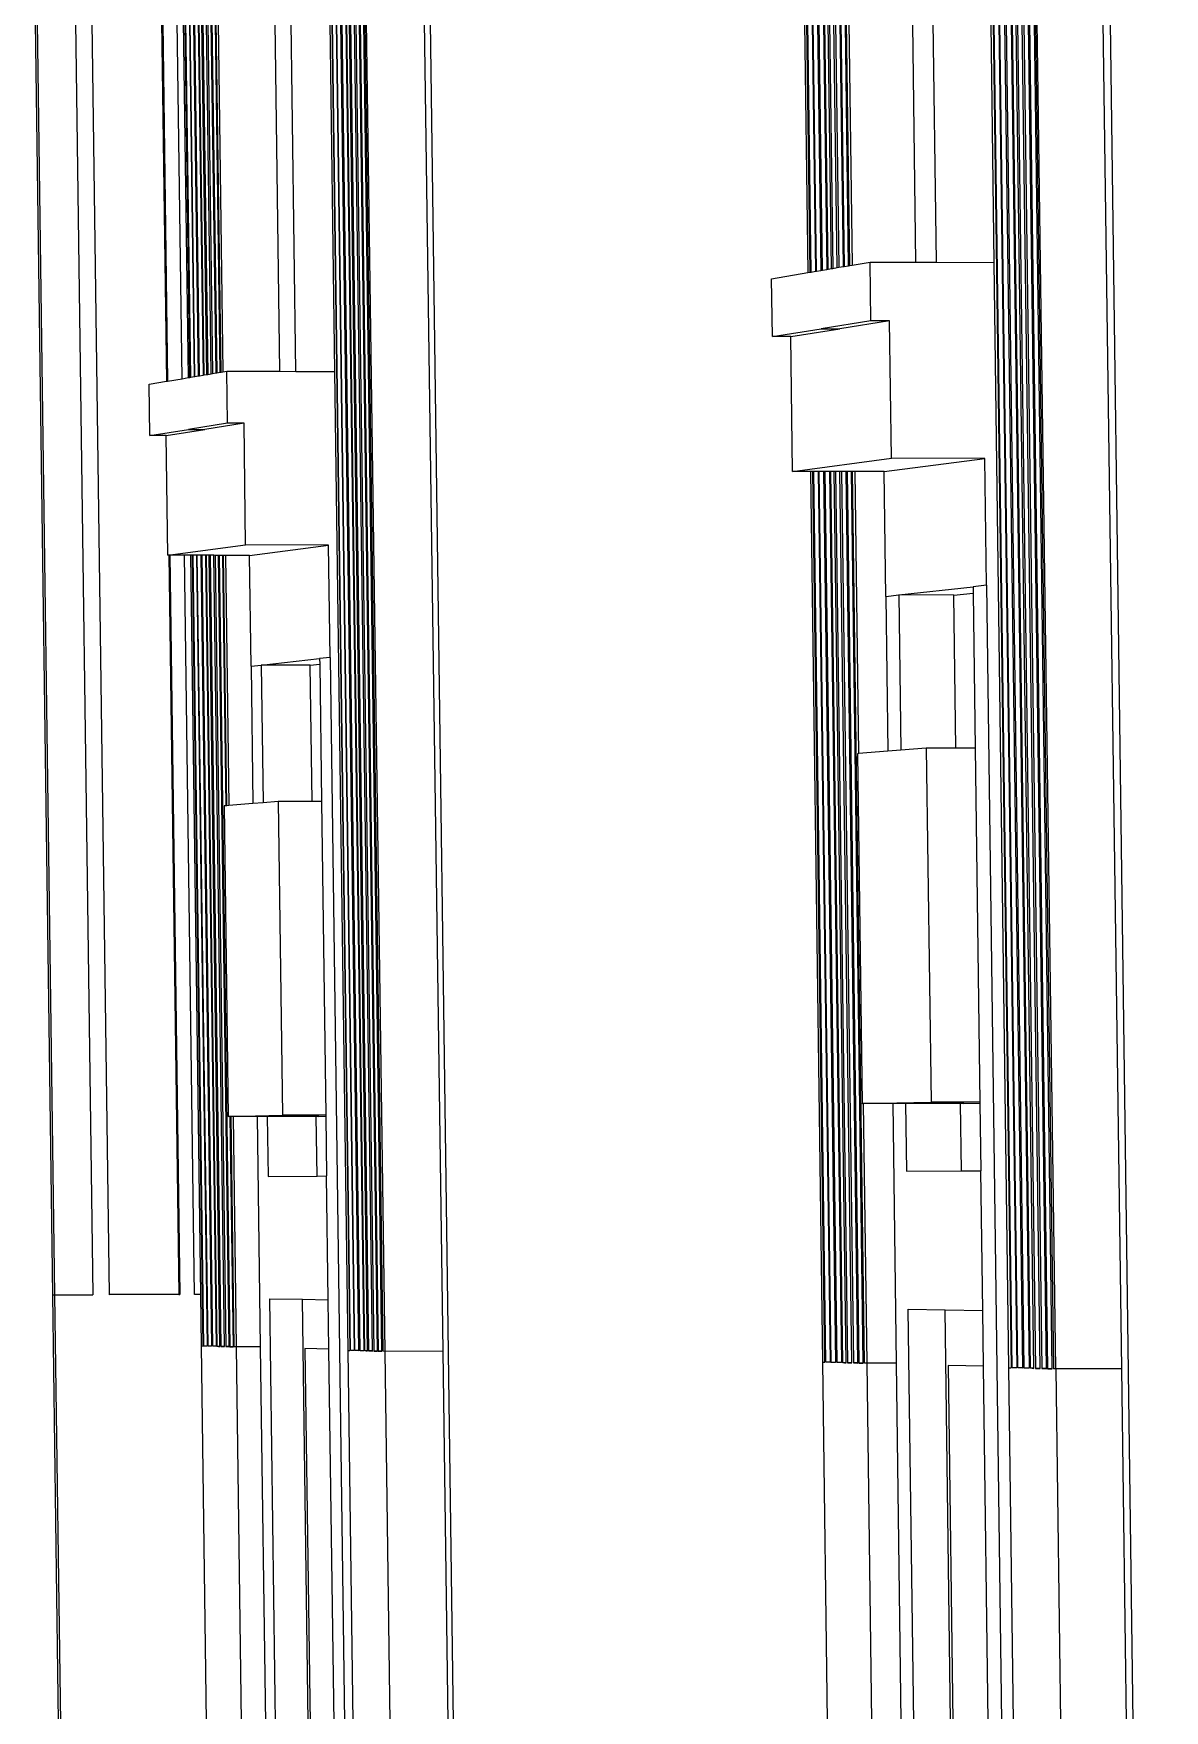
# Model space of a CAD drawing. Extents: x -106 to 80, y -44 to 65.
# Drawn here: x -102.154 to -99.284, y 6.142 to 10.398 of the extents above; entities that cross this region are included whole.
import ezdxf

# ---------------------------------------------------------------- set-up
doc = ezdxf.new("R2010")
doc.units = 0
doc.layers.get('0').update_dxf_attribs({"linetype": 'CONTINUOUS'})

msp = doc.modelspace()

# ---------------------------------------------------------------- linework, layer by layer
for p, q in [((-99.2843, 0.1133), (-99.5701, 21.6563)), ((-101.0191, 0.9534), (-101.2763, 20.0068)), ((-99.738, 18.8158), (-99.581, 7.0095)), ((-99.569, 7.0095), (-99.726, 18.8156)), ((-99.6399, 7.011), (-99.7963, 18.7701)), ((-99.7844, 18.7699), (-99.628, 7.011)), ((-99.6246, 7.0106), (-99.7811, 18.782)), ((-99.6154, 7.0106), (-99.772, 18.7818)), ((-99.7686, 18.7918), (-99.6119, 7.0103)), ((-99.6, 7.0103), (-99.7567, 18.7916)), ((-99.7523, 18.8046), (-99.5954, 7.0099)), ((-99.5835, 7.0099), (-99.7403, 18.8044)), ((-99.6706, 7.0118), (-99.8268, 18.7463)), ((-99.8149, 18.7461), (-99.6588, 7.0118)), ((-99.6563, 7.0115), (-99.8126, 18.7574)), ((-99.8007, 18.7572), (-99.6445, 7.0115)), ((-101.4209, 17.498), (-101.2796, 7.0539)), ((-101.2703, 7.054), (-101.4115, 17.4978)), ((-101.3386, 7.0555), (-101.4793, 17.4522)), ((-101.47, 17.4521), (-101.3293, 7.0555)), ((-101.3258, 7.0552), (-101.4665, 17.4622)), ((-101.4572, 17.4621), (-101.3164, 7.0552)), ((-101.3137, 7.0548), (-101.4547, 17.4715)), ((-101.3066, 7.0548), (-101.4475, 17.4714)), ((-101.4449, 17.4792), (-101.3039, 7.0546)), ((-101.2945, 7.0546), (-101.4355, 17.479)), ((-101.432, 17.4892), (-101.2909, 7.0542)), ((-101.2816, 7.0542), (-101.4227, 17.4891)), ((-101.3498, 7.0558), (-101.4904, 17.4436)), ((-101.4811, 17.4434), (-101.3406, 7.0558)), ((-99.5597, 7.0089), (-99.6968, 16.8485)), ((-99.3922, 7.009), (-99.5292, 16.8458)), ((-101.9617, 7.1974), (-102.0794, 15.8423)), ((-101.3856, 15.757), (-101.263, 7.0535)), ((-101.1144, 7.0536), (-101.2369, 15.7548)), ((-99.6595, 14.0256), (-99.5662, 7.0091)), ((-99.7661, 13.9774), (-99.6734, 7.0119)), ((-101.352, 13.2603), (-101.2681, 7.0536)), ((-101.4355, 13.2225), (-101.352, 7.0558)), ((-102.0737, 12.3322), (-102.0037, 7.1973)), ((-100.2101, 11.3535), (-100.1892, 9.7911)), ((-100.1832, 9.7921), (-100.2041, 11.3535)), ((-100.1806, 9.7926), (-100.2015, 11.3535)), ((-100.1904, 11.3534), (-100.1696, 9.7944)), ((-100.1673, 9.7948), (-100.1881, 11.3534)), ((-100.177, 11.3533), (-100.1562, 9.7967)), ((-100.1519, 9.7974), (-100.1727, 11.3533)), ((-100.1616, 11.3532), (-100.1408, 9.7993)), ((-100.1376, 9.7999), (-100.1584, 11.3532)), ((-100.129, 9.8013), (-100.1498, 11.3531)), ((-100.1466, 11.3531), (-100.1258, 9.8018)), ((-100.1147, 9.8037), (-100.1354, 11.353)), ((-100.1311, 11.353), (-100.1104, 9.8045)), ((-100.0992, 9.8064), (-100.1199, 11.3529)), ((-100.1176, 11.3529), (-100.0969, 9.8068)), ((-100.0857, 9.8086), (-100.1063, 11.3528)), ((-100.0831, 9.8091), (-100.1037, 11.3528)), ((-100.0976, 11.3528), (-100.077, 9.8101)), ((-99.7351, 11.1701), (-99.7171, 9.8166)), ((-99.9149, 9.8174), (-99.9324, 11.1328)), ((-99.863, 9.8172), (-99.8805, 11.1325)), ((-101.8359, 10.9085), (-101.817, 9.5152)), ((-101.8331, 10.9085), (-101.8142, 9.5156)), ((-101.7772, 9.5219), (-101.796, 10.9083)), ((-101.781, 10.9082), (-101.7622, 9.5245)), ((-101.7575, 9.5253), (-101.7762, 10.9081)), ((-101.7554, 9.5256), (-101.7742, 10.9081)), ((-101.7654, 10.9081), (-101.7467, 9.5271)), ((-101.7449, 9.5274), (-101.7636, 10.9081)), ((-101.7549, 10.908), (-101.7361, 9.5289)), ((-101.7328, 9.5294), (-101.7515, 10.908)), ((-101.7427, 10.9079), (-101.724, 9.5309)), ((-101.7215, 9.5314), (-101.7401, 10.9079)), ((-101.7147, 9.5325), (-101.7334, 10.9079)), ((-101.7308, 10.9079), (-101.7122, 9.5329)), ((-101.7034, 9.5344), (-101.722, 10.9078)), ((-101.7186, 10.9078), (-101.7, 9.535)), ((-101.6912, 9.5365), (-101.7098, 10.9078)), ((-101.708, 10.9077), (-101.6893, 9.5368)), ((-101.6805, 9.5383), (-101.6991, 10.9077)), ((-101.6785, 9.5387), (-101.697, 10.9077)), ((-101.6922, 10.9076), (-101.6737, 9.5395)), ((-102.1056, 7.1973), (-102.1543, 10.7705)), ((-102.1495, 10.7719), (-102.1008, 7.1973)), ((-101.4068, 10.7375), (-101.3906, 9.5401)), ((-101.5293, 9.5406), (-101.5451, 10.7126)), ((-101.4883, 9.5405), (-101.5042, 10.7123)), ((-100.2812, 9.7755), (-100.1892, 9.7911)), ((-100.1892, 9.7911), (-100.1832, 9.7921)), ((-100.1832, 9.7921), (-100.1806, 9.7926)), ((-100.1806, 9.7926), (-100.1696, 9.7944)), ((-100.1696, 9.7944), (-100.1673, 9.7948)), ((-100.1673, 9.7948), (-100.1562, 9.7967)), ((-100.1562, 9.7967), (-100.1519, 9.7974)), ((-100.1519, 9.7974), (-100.1408, 9.7993)), ((-100.1408, 9.7993), (-100.1376, 9.7999)), ((-100.1376, 9.7999), (-100.129, 9.8013)), ((-100.129, 9.8013), (-100.1258, 9.8018)), ((-100.1258, 9.8018), (-100.1147, 9.8037)), ((-100.1147, 9.8037), (-100.1104, 9.8045)), ((-100.1104, 9.8045), (-100.0992, 9.8064)), ((-100.0992, 9.8064), (-100.0969, 9.8068)), ((-100.0969, 9.8068), (-100.0857, 9.8086)), ((-100.0857, 9.8086), (-100.0831, 9.8091)), ((-100.0831, 9.8091), (-100.077, 9.8101)), ((-100.077, 9.8101), (-100.0311, 9.8179)), ((-100.0291, 9.6685), (-100.0311, 9.8179)), ((-100.0311, 9.8179), (-99.9149, 9.8174)), ((-99.9149, 9.8174), (-99.863, 9.8172)), ((-99.863, 9.8172), (-99.7171, 9.8166)), ((-99.7171, 9.8166), (-99.6798, 7.0121)), ((-100.2792, 9.6288), (-100.2812, 9.7755)), ((-100.0291, 9.6685), (-100.1553, 9.6485)), ((-99.9818, 9.6683), (-100.1083, 9.6483)), ((-99.9818, 9.6683), (-100.0291, 9.6685)), ((-99.9771, 9.3204), (-99.9818, 9.6683)), ((-100.2792, 9.6288), (-100.1553, 9.6485)), ((-100.2327, 9.6286), (-100.2792, 9.6288)), ((-100.2327, 9.6286), (-100.1083, 9.6483)), ((-100.2281, 9.2867), (-100.2327, 9.6286)), ((-100.1553, 9.6485), (-100.1083, 9.6483)), ((-101.7215, 9.5314), (-101.7147, 9.5325)), ((-101.7147, 9.5325), (-101.7122, 9.5329)), ((-101.7122, 9.5329), (-101.7034, 9.5344)), ((-101.7034, 9.5344), (-101.7, 9.535)), ((-101.7, 9.535), (-101.6912, 9.5365)), ((-101.6912, 9.5365), (-101.6893, 9.5368)), ((-101.6893, 9.5368), (-101.6805, 9.5383)), ((-101.6805, 9.5383), (-101.6785, 9.5387)), ((-101.6785, 9.5387), (-101.6737, 9.5395)), ((-101.6737, 9.5395), (-101.664, 9.5411)), ((-101.6622, 9.4088), (-101.664, 9.5411)), ((-101.664, 9.5411), (-101.5293, 9.5406)), ((-101.5293, 9.5406), (-101.4883, 9.5405)), ((-101.4883, 9.5405), (-101.3906, 9.5401)), ((-101.3906, 9.5401), (-101.357, 7.056)), ((-101.8606, 9.5078), (-101.817, 9.5152)), ((-101.8588, 9.3775), (-101.8606, 9.5078)), ((-101.817, 9.5152), (-101.8142, 9.5156)), ((-101.8142, 9.5156), (-101.7772, 9.5219)), ((-101.7772, 9.5219), (-101.7622, 9.5245)), ((-101.7622, 9.5245), (-101.7575, 9.5253)), ((-101.7575, 9.5253), (-101.7554, 9.5256)), ((-101.7554, 9.5256), (-101.7467, 9.5271)), ((-101.7467, 9.5271), (-101.7449, 9.5274)), ((-101.7449, 9.5274), (-101.7361, 9.5289)), ((-101.7361, 9.5289), (-101.7328, 9.5294)), ((-101.7328, 9.5294), (-101.724, 9.5309)), ((-101.724, 9.5309), (-101.7215, 9.5314)), ((-101.6622, 9.4088), (-101.7613, 9.393)), ((-101.6202, 9.4087), (-101.7195, 9.3929)), ((-101.6202, 9.4087), (-101.6622, 9.4088)), ((-101.616, 9.1005), (-101.6202, 9.4087)), ((-101.8588, 9.3775), (-101.7613, 9.393)), ((-101.8174, 9.3774), (-101.8588, 9.3775)), ((-101.8174, 9.3774), (-101.7195, 9.3929)), ((-101.8132, 9.074), (-101.8174, 9.3774)), ((-101.7613, 9.393), (-101.7195, 9.3929)), ((-100.2281, 9.2867), (-99.9771, 9.3204)), ((-99.7404, 9.3196), (-99.9771, 9.3204)), ((-100.1824, 9.2866), (-100.2281, 9.2867)), ((-100.1824, 9.2866), (-100.1522, 7.0261)), ((-100.1764, 9.2865), (-100.1824, 9.2866)), ((-100.1462, 7.026), (-100.1764, 9.2865)), ((-100.1739, 9.2865), (-100.1764, 9.2865)), ((-100.1436, 7.0259), (-100.1739, 9.2865)), ((-100.1628, 9.2865), (-100.1739, 9.2865)), ((-100.1628, 9.2865), (-100.1325, 7.0259)), ((-100.1605, 9.2865), (-100.1628, 9.2865)), ((-100.1302, 7.0256), (-100.1605, 9.2865)), ((-100.1494, 9.2865), (-100.1605, 9.2865)), ((-100.1494, 9.2865), (-100.1192, 7.0256)), ((-100.1451, 9.2864), (-100.1494, 9.2865)), ((-100.1149, 7.0252), (-100.1451, 9.2864)), ((-100.134, 9.2864), (-100.1451, 9.2864)), ((-100.134, 9.2864), (-100.1037, 7.0252)), ((-100.1307, 9.2864), (-100.134, 9.2864)), ((-100.1005, 7.0248), (-100.1307, 9.2864)), ((-100.1222, 9.2864), (-100.1307, 9.2864)), ((-100.0919, 7.0248), (-100.1222, 9.2864)), ((-100.1189, 9.2864), (-100.1222, 9.2864)), ((-100.1189, 9.2864), (-100.0887, 7.0245)), ((-100.1078, 9.2863), (-100.1189, 9.2864)), ((-100.0775, 7.0245), (-100.1078, 9.2863)), ((-100.1035, 9.2863), (-100.1078, 9.2863)), ((-100.1035, 9.2863), (-100.0732, 7.0241)), ((-100.0923, 9.2863), (-100.1035, 9.2863)), ((-100.062, 7.0241), (-100.0923, 9.2863)), ((-100.0899, 9.2863), (-100.0923, 9.2863)), ((-100.0899, 9.2863), (-100.0597, 7.0237)), ((-100.0787, 9.2862), (-100.0899, 9.2863)), ((-100.0485, 7.0237), (-100.0787, 9.2862)), ((-100.0761, 9.2862), (-100.0787, 9.2862)), ((-100.0459, 7.0234), (-100.0761, 9.2862)), ((-100.07, 9.2862), (-100.0761, 9.2862)), ((-100.07, 9.2862), (-100.0605, 8.5703)), ((-99.9954, 9.286), (-100.07, 9.2862)), ((-99.9954, 9.286), (-99.7404, 9.3196)), ((-99.9912, 8.9695), (-99.9954, 9.286)), ((-99.7361, 8.9975), (-99.7404, 9.3196)), ((-101.8132, 9.074), (-101.616, 9.1005)), ((-101.811, 9.074), (-101.8132, 9.074)), ((-101.811, 9.074), (-101.7855, 7.1974)), ((-101.8082, 9.074), (-101.811, 9.074)), ((-101.8082, 9.074), (-101.7827, 7.1974)), ((-101.7711, 9.0739), (-101.8082, 9.074)), ((-101.7456, 7.1974), (-101.7711, 9.0739)), ((-101.7561, 9.0738), (-101.7711, 9.0739)), ((-101.7561, 9.0738), (-101.7306, 7.1974)), ((-101.7513, 9.0738), (-101.7561, 9.0738)), ((-101.7241, 7.0671), (-101.7513, 9.0738)), ((-101.7493, 9.0738), (-101.7513, 9.0738)), ((-101.722, 7.067), (-101.7493, 9.0738)), ((-101.7405, 9.0738), (-101.7493, 9.0738)), ((-101.7405, 9.0738), (-101.7133, 7.067)), ((-101.7387, 9.0738), (-101.7405, 9.0738)), ((-101.7115, 7.0668), (-101.7387, 9.0738)), ((-101.73, 9.0737), (-101.7387, 9.0738)), ((-101.73, 9.0737), (-101.7027, 7.0668)), ((-101.7266, 9.0737), (-101.73, 9.0737)), ((-101.6993, 7.0665), (-101.7266, 9.0737)), ((-101.7178, 9.0737), (-101.7266, 9.0737)), ((-101.7178, 9.0737), (-101.6905, 7.0665)), ((-101.7152, 9.0737), (-101.7178, 9.0737)), ((-101.688, 7.0662), (-101.7152, 9.0737)), ((-101.7085, 9.0737), (-101.7152, 9.0737)), ((-101.6812, 7.0662), (-101.7085, 9.0737)), ((-101.7059, 9.0737), (-101.7085, 9.0737)), ((-101.7059, 9.0737), (-101.6787, 7.0659)), ((-101.6971, 9.0737), (-101.7059, 9.0737)), ((-101.6699, 7.0659), (-101.6971, 9.0737)), ((-101.6937, 9.0736), (-101.6971, 9.0737)), ((-101.6937, 9.0736), (-101.6665, 7.0656)), ((-101.6849, 9.0736), (-101.6937, 9.0736)), ((-101.6576, 7.0656), (-101.6849, 9.0736)), ((-101.6831, 9.0736), (-101.6849, 9.0736)), ((-101.6831, 9.0736), (-101.6558, 7.0653)), ((-101.6742, 9.0736), (-101.6831, 9.0736)), ((-101.6656, 8.4381), (-101.6742, 9.0736)), ((-101.6721, 9.0736), (-101.6742, 9.0736)), ((-101.6635, 8.4382), (-101.6721, 9.0736)), ((-101.6673, 9.0736), (-101.6721, 9.0736)), ((-101.6673, 9.0736), (-101.6587, 8.4386)), ((-101.6062, 9.0734), (-101.6673, 9.0736)), ((-101.4057, 9.0998), (-101.616, 9.1005)), ((-101.6062, 9.0734), (-101.4057, 9.0998)), ((-101.6024, 8.7925), (-101.6062, 9.0734)), ((-101.4018, 8.8145), (-101.4057, 9.0998)), ((-99.9585, 8.9731), (-99.7698, 8.9938)), ((-99.7361, 8.9975), (-99.7698, 8.9938)), ((-99.7698, 8.9938), (-99.7696, 8.978)), ((-99.7361, 8.9975), (-99.636, 1.4775)), ((-99.9912, 8.9695), (-99.9585, 8.9731)), ((-99.9912, 8.9695), (-99.9859, 8.5765)), ((-99.9585, 8.9731), (-99.9532, 8.5791)), ((-99.8187, 8.9727), (-99.9585, 8.9731)), ((-99.8187, 8.9727), (-99.7696, 8.978)), ((-99.8135, 8.5843), (-99.8187, 8.9727)), ((-99.7696, 8.978), (-99.7644, 8.5842)), ((-101.5766, 8.7953), (-101.4283, 8.8116)), ((-101.4018, 8.8145), (-101.4283, 8.8116)), ((-101.4283, 8.8116), (-101.4281, 8.7977)), ((-101.4018, 8.8145), (-101.3117, 2.1546)), ((-101.6024, 8.7925), (-101.5766, 8.7953)), ((-101.6024, 8.7925), (-101.5976, 8.4437)), ((-101.5766, 8.7953), (-101.5719, 8.4458)), ((-101.4522, 8.795), (-101.5766, 8.7953)), ((-101.4522, 8.795), (-101.4281, 8.7977)), ((-101.4475, 8.4488), (-101.4522, 8.795)), ((-101.4281, 8.7977), (-101.4234, 8.4488)), ((-100.0605, 8.5703), (-100.0636, 8.5701)), ((-100.0636, 8.5701), (-100.0518, 7.6823)), ((-99.9859, 8.5765), (-100.0605, 8.5703)), ((-99.9532, 8.5791), (-99.9859, 8.5765)), ((-99.8886, 8.5845), (-99.9532, 8.5791)), ((-99.8886, 8.5845), (-99.8766, 7.6858)), ((-99.8135, 8.5843), (-99.8886, 8.5845)), ((-99.7644, 8.5842), (-99.8135, 8.5843)), ((-99.7644, 8.5842), (-99.7524, 7.6857)), ((-101.6656, 8.4381), (-101.6707, 8.4376)), ((-101.6707, 8.4376), (-101.66, 7.6499)), ((-101.6635, 8.4382), (-101.6656, 8.4381)), ((-101.6587, 8.4386), (-101.6635, 8.4382)), ((-101.5976, 8.4437), (-101.6587, 8.4386)), ((-101.5719, 8.4458), (-101.5976, 8.4437)), ((-101.5331, 8.449), (-101.5719, 8.4458)), ((-101.5331, 8.449), (-101.5223, 7.6527)), ((-101.4475, 8.4488), (-101.5331, 8.449)), ((-101.4234, 8.4488), (-101.4475, 8.4488)), ((-101.4234, 8.4488), (-101.4126, 7.6527)), ((-100.0518, 7.6823), (-99.8766, 7.6858)), ((-100.0486, 7.6823), (-100.0518, 7.6823)), ((-100.0486, 7.6823), (-100.0398, 7.0232)), ((-99.974, 7.6822), (-100.0486, 7.6823)), ((-99.974, 7.6822), (-99.9652, 7.0233)), ((-99.9413, 7.6822), (-99.974, 7.6822)), ((-99.9413, 7.6822), (-99.939, 7.5105)), ((-99.8015, 7.6822), (-99.9413, 7.6822)), ((-99.7954, 7.6858), (-99.8766, 7.6858)), ((-99.7992, 7.5116), (-99.8015, 7.6822)), ((-99.7953, 7.6822), (-99.8015, 7.6822)), ((-99.7954, 7.6858), (-99.7953, 7.6822)), ((-99.7524, 7.6857), (-99.7954, 7.6858)), ((-99.7953, 7.6822), (-99.7524, 7.683)), ((-99.7524, 7.6857), (-99.7524, 7.683)), ((-99.7524, 7.683), (-99.7501, 7.512)), ((-101.66, 7.6499), (-101.5223, 7.6527)), ((-101.6549, 7.6499), (-101.66, 7.6499)), ((-101.647, 7.0653), (-101.6549, 7.6499)), ((-101.6528, 7.6499), (-101.6549, 7.6499)), ((-101.6449, 7.065), (-101.6528, 7.6499)), ((-101.648, 7.6499), (-101.6528, 7.6499)), ((-101.648, 7.6499), (-101.6401, 7.0649)), ((-101.5869, 7.6499), (-101.648, 7.6499)), ((-101.5869, 7.6499), (-101.5789, 7.0649)), ((-101.5611, 7.6499), (-101.5869, 7.6499)), ((-101.5611, 7.6499), (-101.559, 7.4975)), ((-101.4367, 7.6498), (-101.5611, 7.6499)), ((-101.4319, 7.6527), (-101.5223, 7.6527)), ((-101.4346, 7.4985), (-101.4367, 7.6498)), ((-101.4319, 7.6498), (-101.4367, 7.6498)), ((-101.4319, 7.6527), (-101.4319, 7.6498)), ((-101.4126, 7.6527), (-101.4319, 7.6527)), ((-101.4319, 7.6498), (-101.4126, 7.6502)), ((-101.4126, 7.6527), (-101.4126, 7.6502)), ((-101.4126, 7.6502), (-101.4105, 7.4987)), ((-101.559, 7.4975), (-101.4346, 7.4985)), ((-101.4346, 7.4985), (-101.4105, 7.4987)), ((-101.4063, 7.1847), (-101.4105, 7.4987)), ((-99.939, 7.5105), (-99.7992, 7.5116)), ((-99.7992, 7.5116), (-99.7501, 7.512)), ((-99.7454, 7.1576), (-99.7501, 7.512)), ((-102.0499, 3.1126), (-102.1056, 7.1973)), ((-102.1056, 7.1973), (-102.1008, 7.1973)), ((-102.1008, 7.1973), (-102.0451, 3.1109)), ((-102.1008, 7.1973), (-102.0037, 7.1973)), ((-101.7827, 7.1974), (-101.9617, 7.1973)), ((-101.7855, 7.1974), (-101.9617, 7.1974)), ((-101.9617, 7.1973), (-101.9617, 7.1974)), ((-101.7855, 7.1974), (-101.7827, 7.1974)), ((-101.7306, 7.1974), (-101.7456, 7.1974)), ((-101.7306, 7.1974), (-101.7456, 7.1974)), ((-101.7456, 7.1974), (-101.7456, 7.1974)), ((-101.7306, 7.1974), (-101.7306, 7.1974)), ((-101.7306, 7.1974), (-101.7288, 7.0672)), ((-101.4724, 1.113), (-101.5548, 7.1871)), ((-101.5548, 7.1871), (-101.4719, 7.1858)), ((-101.4526, 5.7662), (-101.4719, 7.1858)), ((-101.4719, 7.1858), (-101.4063, 7.1847)), ((-101.4046, 7.0589), (-101.4063, 7.1847)), ((-99.843, 0.3163), (-99.9343, 7.1607)), ((-99.9343, 7.1607), (-99.8411, 7.1592)), ((-99.8198, 5.5595), (-99.8411, 7.1592)), ((-99.8411, 7.1592), (-99.7454, 7.1576)), ((-99.7435, 7.0157), (-99.7454, 7.1576)), ((-101.7288, 7.0672), (-101.7241, 7.0671)), ((-101.7288, 7.0672), (-101.6751, 3.1136)), ((-101.7133, 7.0668), (-101.722, 7.067)), ((-101.7133, 7.067), (-101.722, 7.067)), ((-101.7133, 7.067), (-101.7133, 7.0668)), ((-101.7027, 7.0665), (-101.7115, 7.0668)), ((-101.7027, 7.0668), (-101.7115, 7.0668)), ((-101.7027, 7.0668), (-101.7027, 7.0665)), ((-101.6905, 7.0662), (-101.6993, 7.0665)), ((-101.6905, 7.0665), (-101.6993, 7.0665)), ((-101.6905, 7.0665), (-101.6905, 7.0662)), ((-101.6846, 7.0661), (-101.688, 7.0662)), ((-101.6812, 7.0662), (-101.688, 7.0662)), ((-101.6812, 7.0661), (-101.6846, 7.0661)), ((-101.6846, 7.0661), (-101.6812, 7.066)), ((-101.6812, 7.0661), (-101.6812, 7.0662)), ((-101.6812, 7.066), (-101.6812, 7.0661)), ((-101.6787, 7.0659), (-101.6699, 7.0657)), ((-101.6699, 7.0659), (-101.6787, 7.0659)), ((-101.6699, 7.0657), (-101.6699, 7.0659)), ((-101.6665, 7.0656), (-101.6576, 7.0654)), ((-101.6576, 7.0656), (-101.6665, 7.0656)), ((-101.6576, 7.0654), (-101.6576, 7.0656)), ((-101.6558, 7.0653), (-101.647, 7.0651)), ((-101.647, 7.0653), (-101.6558, 7.0653)), ((-101.647, 7.0651), (-101.647, 7.0653)), ((-101.6401, 7.0649), (-101.6449, 7.065)), ((-101.5789, 7.0649), (-101.6401, 7.0649)), ((-101.6401, 7.0649), (-101.575, 2.2684)), ((-101.5789, 7.0649), (-101.5139, 2.2689)), ((-101.4654, 7.0605), (-101.4496, 5.8994)), ((-101.4046, 7.0589), (-101.4654, 7.0605)), ((-101.3889, 5.8995), (-101.4046, 7.0589)), ((-101.357, 7.056), (-101.352, 7.0558)), ((-101.357, 7.056), (-101.2907, 2.1548)), ((-101.3406, 7.0555), (-101.3498, 7.0558)), ((-101.3406, 7.0558), (-101.3498, 7.0558)), ((-101.3406, 7.0558), (-101.3406, 7.0555)), ((-101.3293, 7.0552), (-101.3386, 7.0555)), ((-101.3293, 7.0555), (-101.3386, 7.0555)), ((-101.3293, 7.0555), (-101.3293, 7.0552)), ((-101.3164, 7.0549), (-101.3258, 7.0552)), ((-101.3164, 7.0552), (-101.3258, 7.0552)), ((-101.3164, 7.0552), (-101.3164, 7.0549)), ((-101.3102, 7.0547), (-101.3137, 7.0548)), ((-101.3066, 7.0548), (-101.3137, 7.0548)), ((-101.3066, 7.0547), (-101.3102, 7.0547)), ((-101.3102, 7.0547), (-101.3066, 7.0547)), ((-101.3066, 7.0547), (-101.3066, 7.0548)), ((-101.3066, 7.0547), (-101.3066, 7.0547)), ((-101.3039, 7.0546), (-101.2945, 7.0543)), ((-101.2945, 7.0546), (-101.3039, 7.0546)), ((-101.2945, 7.0543), (-101.2945, 7.0546)), ((-101.2909, 7.0542), (-101.2816, 7.054)), ((-101.2816, 7.0542), (-101.2909, 7.0542)), ((-101.2816, 7.054), (-101.2816, 7.0542)), ((-101.2703, 7.054), (-101.2796, 7.0539)), ((-101.2796, 7.0539), (-101.2703, 7.0537)), ((-101.2703, 7.0537), (-101.2703, 7.054)), ((-101.263, 7.0535), (-101.2681, 7.0536)), ((-101.1144, 7.0536), (-101.263, 7.0535)), ((-101.263, 7.0535), (-101.1962, 2.1145)), ((-101.0477, 2.1158), (-101.1144, 7.0536)), ((-100.1522, 7.0261), (-100.1462, 7.026)), ((-100.1522, 7.0261), (-100.0806, 1.6701)), ((-100.1325, 7.0256), (-100.1436, 7.0259)), ((-100.1325, 7.0259), (-100.1436, 7.0259)), ((-100.1325, 7.0259), (-100.1325, 7.0256)), ((-100.1191, 7.0253), (-100.1302, 7.0256)), ((-100.1192, 7.0256), (-100.1302, 7.0256)), ((-100.1192, 7.0256), (-100.1191, 7.0253)), ((-100.1037, 7.0249), (-100.1149, 7.0252)), ((-100.1037, 7.0252), (-100.1149, 7.0252)), ((-100.1037, 7.0252), (-100.1037, 7.0249)), ((-100.0962, 7.0247), (-100.1005, 7.0248)), ((-100.0919, 7.0248), (-100.1005, 7.0248)), ((-100.0919, 7.0247), (-100.0962, 7.0247)), ((-100.0962, 7.0247), (-100.0919, 7.0246)), ((-100.0919, 7.0247), (-100.0919, 7.0248)), ((-100.0919, 7.0246), (-100.0919, 7.0247)), ((-100.0887, 7.0245), (-100.0775, 7.0242)), ((-100.0775, 7.0245), (-100.0887, 7.0245)), ((-100.0775, 7.0242), (-100.0775, 7.0245)), ((-100.0732, 7.0241), (-100.062, 7.0238)), ((-100.062, 7.0241), (-100.0732, 7.0241)), ((-100.062, 7.0238), (-100.062, 7.0241)), ((-100.0597, 7.0237), (-100.0485, 7.0234)), ((-100.0485, 7.0237), (-100.0597, 7.0237)), ((-100.0485, 7.0234), (-100.0485, 7.0237)), ((-100.0398, 7.0232), (-100.0459, 7.0234)), ((-99.9652, 7.0233), (-100.0398, 7.0232)), ((-100.0398, 7.0232), (-99.9676, 1.6219)), ((-99.9652, 7.0233), (-99.8931, 1.6227)), ((-99.8331, 7.018), (-99.8157, 5.7095)), ((-99.7435, 7.0157), (-99.8331, 7.018)), ((-99.7261, 5.7097), (-99.7435, 7.0157)), ((-99.6798, 7.0121), (-99.6734, 7.0119)), ((-99.6798, 7.0121), (-99.6061, 1.4778)), ((-99.6588, 7.0115), (-99.6706, 7.0118)), ((-99.6588, 7.0118), (-99.6706, 7.0118)), ((-99.6588, 7.0118), (-99.6588, 7.0115)), ((-99.6445, 7.0111), (-99.6563, 7.0115)), ((-99.6445, 7.0115), (-99.6563, 7.0115)), ((-99.6445, 7.0115), (-99.6445, 7.0111)), ((-99.628, 7.0107), (-99.6399, 7.011)), ((-99.628, 7.011), (-99.6399, 7.011)), ((-99.628, 7.011), (-99.628, 7.0107)), ((-99.62, 7.0105), (-99.6246, 7.0106)), ((-99.6154, 7.0106), (-99.6246, 7.0106)), ((-99.6154, 7.0105), (-99.62, 7.0105)), ((-99.62, 7.0105), (-99.6154, 7.0104)), ((-99.6154, 7.0105), (-99.6154, 7.0106)), ((-99.6154, 7.0104), (-99.6154, 7.0105)), ((-99.6119, 7.0103), (-99.6, 7.01)), ((-99.6, 7.0103), (-99.6119, 7.0103)), ((-99.6, 7.01), (-99.6, 7.0103)), ((-99.5954, 7.0099), (-99.5835, 7.0096)), ((-99.5835, 7.0099), (-99.5954, 7.0099)), ((-99.5835, 7.0096), (-99.5835, 7.0099)), ((-99.581, 7.0095), (-99.569, 7.0092)), ((-99.569, 7.0095), (-99.581, 7.0095)), ((-99.569, 7.0092), (-99.569, 7.0095)), ((-99.5597, 7.0089), (-99.5662, 7.0091)), ((-99.3922, 7.009), (-99.5597, 7.0089)), ((-99.5597, 7.0089), (-99.4855, 1.4262)), ((-99.3182, 1.4279), (-99.3922, 7.009))]:
    msp.add_line(p, q)

doc.saveas('drawing.dxf')
